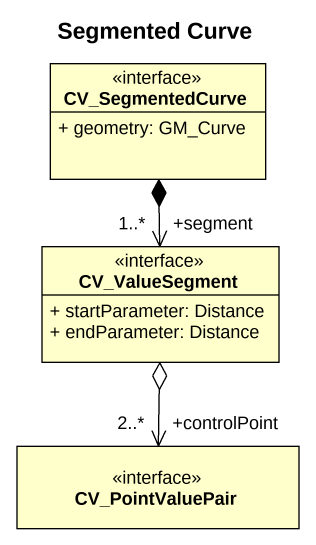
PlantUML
@startuml
title Segmented Curve
hide circle
hide empty members
skinparam classAttributeIconSize 0
class CV_SegmentedCurve <<interface>> {
  + geometry: GM_Curve
}
class CV_ValueSegment <<interface>> {
  + startParameter: Distance
  + endParameter: Distance
}
class CV_PointValuePair <<interface>>
CV_ValueSegment "+segment\n1..*" <-up-* CV_SegmentedCurve
CV_PointValuePair "+controlPoint\n2..*" <-up-o CV_ValueSegment
@enduml
